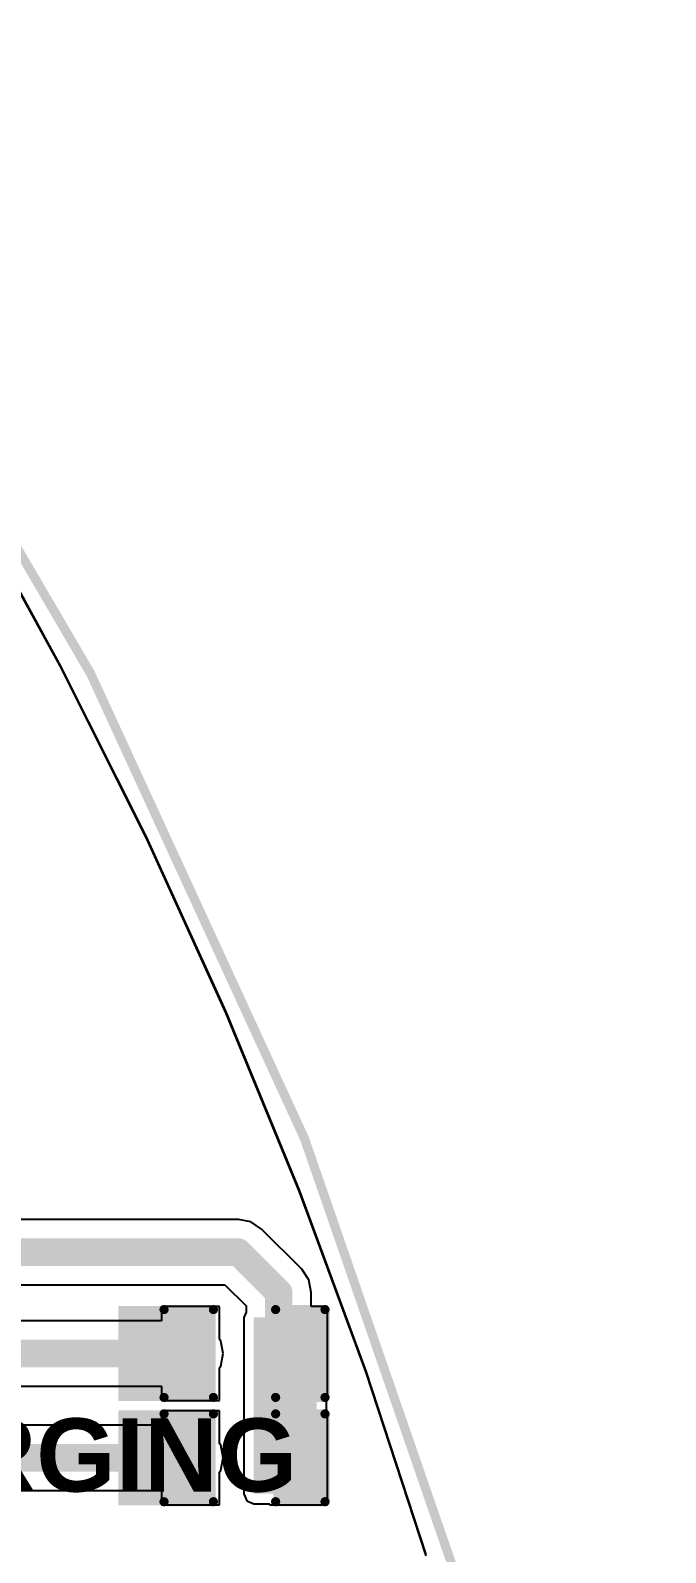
# Model space of a CAD drawing. Header units: inches. Extents: x -2.7 to 10.9, y -2.9 to 7.4.
# Drawn here: x 2.499 to 2.846, y 0.838 to 1.67 of the extents above; entities that cross this region are included whole.
import ezdxf

# ---------------------------------------------------------------- set-up
doc = ezdxf.new("R2010")
doc.units = ezdxf.units.IN
doc.header["$MEASUREMENT"] = 0
for name, color, linetype in [('Board Outline', 216, 'Continuous'), ('Bottom Layer', 5, 'Continuous'), ('Layer 2', 16, 'Continuous'), ('Layer 3', 76, 'Continuous'), ('Top Layer', 1, 'Continuous'), ('Top Overlay', 2, 'Continuous'), ('Top Paste', 8, 'Continuous'), ('Top Solder', 216, 'Continuous')]:
    doc.layers.add(name, color=color, linetype=linetype)
doc.styles.add('Arial_Bold', font='', dxfattribs={"height": 0.2})
doc.styles.get('Arial_Bold').set_extended_font_data('Arial', bold=True)

# ---------------------------------------------------------------- blocks, each defined once
blk = doc.blocks.new('LED_0603_238')
at = {"layer": 'Top Layer'}
for points in [[(-0.03937, 0.01968), (-0.01969, 0.01968), (-0.01969, -0.01969), (-0.03937, -0.01969)], [(0.01969, 0.01969), (0.03937, 0.01969), (0.03937, -0.01968), (0.01969, -0.01968)]]:
    blk.add_hatch(color=1, dxfattribs=at).paths.add_polyline_path(points)
at = {"layer": 'Top Overlay'}
blk.add_hatch(color=2, dxfattribs=at).paths.add_polyline_path([(0.044, -0.026), (0.069, -0.026), (0.069, 0.026), (0.044, 0.026)])
at = {"layer": 'Top Paste'}
for points in [[(-0.03937, 0.01968), (-0.01969, 0.01968), (-0.01969, -0.01969), (-0.03937, -0.01969)], [(0.01969, 0.01969), (0.03937, 0.01969), (0.03937, -0.01968), (0.01969, -0.01968)]]:
    blk.add_hatch(color=8, dxfattribs=at).paths.add_polyline_path(points)
at = {"layer": 'Top Solder'}
for points in [[(-0.04337, 0.02368), (-0.01569, 0.02368), (-0.01569, -0.02369), (-0.04337, -0.02369)], [(0.01569, 0.02369), (0.04337, 0.02369), (0.04337, -0.02368), (0.01569, -0.02368)]]:
    blk.add_hatch(color=216, dxfattribs=at).paths.add_polyline_path(points)
at = {"layer": 'Top Overlay'}
for points in [[(-0.044, 0.024, 0.005, 0.005, 0), (-0.044, -0.024, 0.005, 0.005, 0)], [(-0.017, 0.024, 0.005, 0.005, 0), (-0.044, 0.024, 0.005, 0.005, 0)], [(0.044, 0.024, 0.005, 0.005, 0), (0.017, 0.024, 0.005, 0.005, 0)], [(0.044, -0.024, 0.005, 0.005, 0), (0.044, 0.024, 0.005, 0.005, 0)], [(-0.017, -0.024, 0.005, 0.005, 0), (-0.044, -0.024, 0.005, 0.005, 0)], [(0.044, -0.024, 0.005, 0.005, 0), (0.017, -0.024, 0.005, 0.005, 0)]]:
    blk.add_lwpolyline(points, format="xyseb", dxfattribs=at)
for points in [[(-0.04525, 0.024, 0.0025, 0.0025, 1), (-0.04275, 0.024, 0.0025, 0.0025, 1)], [(-0.04525, 0.024, 0.0025, 0.0025, 1), (-0.04275, 0.024, 0.0025, 0.0025, 1)], [(-0.01825, 0.024, 0.0025, 0.0025, 1), (-0.01575, 0.024, 0.0025, 0.0025, 1)], [(0.01575, 0.024, 0.0025, 0.0025, 1), (0.01825, 0.024, 0.0025, 0.0025, 1)], [(0.04275, 0.024, 0.0025, 0.0025, 1), (0.04525, 0.024, 0.0025, 0.0025, 1)], [(0.04275, 0.024, 0.0025, 0.0025, 1), (0.04525, 0.024, 0.0025, 0.0025, 1)], [(-0.04525, -0.024, 0.0025, 0.0025, 1), (-0.04275, -0.024, 0.0025, 0.0025, 1)], [(-0.04525, -0.024, 0.0025, 0.0025, 1), (-0.04275, -0.024, 0.0025, 0.0025, 1)], [(-0.01825, -0.024, 0.0025, 0.0025, 1), (-0.01575, -0.024, 0.0025, 0.0025, 1)], [(0.01575, -0.024, 0.0025, 0.0025, 1), (0.01825, -0.024, 0.0025, 0.0025, 1)], [(0.04275, -0.024, 0.0025, 0.0025, 1), (0.04525, -0.024, 0.0025, 0.0025, 1)], [(0.04275, -0.024, 0.0025, 0.0025, 1), (0.04525, -0.024, 0.0025, 0.0025, 1)]]:
    blk.add_lwpolyline(points, format="xyseb", close=True, dxfattribs=at)
blk = doc.blocks.new('LED_0603_239')
at = {"layer": 'Top Layer'}
for points in [[(-0.03937, 0.01969), (-0.01969, 0.01969), (-0.01969, -0.01969), (-0.03937, -0.01969)], [(0.01969, 0.01969), (0.03937, 0.01969), (0.03937, -0.01969), (0.01969, -0.01969)]]:
    blk.add_hatch(color=1, dxfattribs=at).paths.add_polyline_path(points)
at = {"layer": 'Top Overlay'}
blk.add_hatch(color=2, dxfattribs=at).paths.add_polyline_path([(0.044, -0.026), (0.069, -0.026), (0.069, 0.026), (0.044, 0.026)])
at = {"layer": 'Top Paste'}
for points in [[(-0.03937, 0.01969), (-0.01969, 0.01969), (-0.01969, -0.01969), (-0.03937, -0.01969)], [(0.01969, 0.01969), (0.03937, 0.01969), (0.03937, -0.01969), (0.01969, -0.01969)]]:
    blk.add_hatch(color=8, dxfattribs=at).paths.add_polyline_path(points)
at = {"layer": 'Top Solder'}
for points in [[(-0.04337, 0.02369), (-0.01569, 0.02369), (-0.01569, -0.02369), (-0.04337, -0.02369)], [(0.01569, 0.02369), (0.04337, 0.02369), (0.04337, -0.02369), (0.01569, -0.02369)]]:
    blk.add_hatch(color=216, dxfattribs=at).paths.add_polyline_path(points)
at = {"layer": 'Top Overlay'}
for points in [[(-0.044, 0.024, 0.005, 0.005, 0), (-0.044, -0.024, 0.005, 0.005, 0)], [(-0.017, 0.024, 0.005, 0.005, 0), (-0.044, 0.024, 0.005, 0.005, 0)], [(0.044, 0.024, 0.005, 0.005, 0), (0.017, 0.024, 0.005, 0.005, 0)], [(0.044, 0.024, 0.005, 0.005, 0), (0.044, -0.024, 0.005, 0.005, 0)], [(-0.017, -0.024, 0.005, 0.005, 0), (-0.044, -0.024, 0.005, 0.005, 0)], [(0.044, -0.024, 0.005, 0.005, 0), (0.017, -0.024, 0.005, 0.005, 0)]]:
    blk.add_lwpolyline(points, format="xyseb", dxfattribs=at)
for points in [[(-0.04525, 0.024, 0.0025, 0.0025, 1), (-0.04275, 0.024, 0.0025, 0.0025, 1)], [(-0.04525, 0.024, 0.0025, 0.0025, 1), (-0.04275, 0.024, 0.0025, 0.0025, 1)], [(-0.01825, 0.024, 0.0025, 0.0025, 1), (-0.01575, 0.024, 0.0025, 0.0025, 1)], [(0.01575, 0.024, 0.0025, 0.0025, 1), (0.01825, 0.024, 0.0025, 0.0025, 1)], [(0.04275, 0.024, 0.0025, 0.0025, 1), (0.04525, 0.024, 0.0025, 0.0025, 1)], [(0.04275, 0.024, 0.0025, 0.0025, 1), (0.04525, 0.024, 0.0025, 0.0025, 1)], [(-0.04525, -0.024, 0.0025, 0.0025, 1), (-0.04275, -0.024, 0.0025, 0.0025, 1)], [(-0.04525, -0.024, 0.0025, 0.0025, 1), (-0.04275, -0.024, 0.0025, 0.0025, 1)], [(-0.01825, -0.024, 0.0025, 0.0025, 1), (-0.01575, -0.024, 0.0025, 0.0025, 1)], [(0.01575, -0.024, 0.0025, 0.0025, 1), (0.01825, -0.024, 0.0025, 0.0025, 1)], [(0.04275, -0.024, 0.0025, 0.0025, 1), (0.04525, -0.024, 0.0025, 0.0025, 1)], [(0.04275, -0.024, 0.0025, 0.0025, 1), (0.04525, -0.024, 0.0025, 0.0025, 1)]]:
    blk.add_lwpolyline(points, format="xyseb", close=True, dxfattribs=at)

msp = doc.modelspace()

# ---------------------------------------------------------------- hatches: boundary and pattern name
at = {"layer": 'Top Layer'}
msp.add_hatch(color=1, dxfattribs=at).paths.add_polyline_path([(2.62065, 0.87031), (2.655, 0.87031), (2.655, 0.96669), (2.62065, 0.96669)])

# ---------------------------------------------------------------- linework, layer by layer
at = {"layer": 'Board Outline'}
msp.add_lwpolyline([(-2.49969, 1.37795, 0.005, 0.005, -0.740599), (2.8433, 0.25075, 0.005, 0.005, 0)], format="xyseb", dxfattribs=at)
at = {"layer": 'Bottom Layer'}
for p, q in [((2.46389, 1.41514), (2.51458, 1.3228)), ((2.51458, 1.3228), (2.5618, 1.22865)), ((2.5618, 1.22865), (2.60548, 1.1328)), ((2.60548, 1.1328), (2.64556, 1.03539)), ((2.64556, 1.03539), (2.68199, 0.93656)), ((2.68199, 0.93656), (2.71472, 0.83644))]:
    msp.add_line(p, q, dxfattribs=at)
at = {"layer": 'Layer 2'}
for p, q in [((2.46389, 1.41514), (2.51458, 1.3228)), ((2.51458, 1.3228), (2.5618, 1.22865)), ((2.5618, 1.22865), (2.60548, 1.1328)), ((2.60548, 1.1328), (2.64556, 1.03539)), ((2.64556, 1.03539), (2.68199, 0.93656)), ((2.68199, 0.93656), (2.71472, 0.83644))]:
    msp.add_line(p, q, dxfattribs=at)
at = {"layer": 'Layer 3'}
for p, q in [((2.46354, 1.41635), (2.51431, 1.32393)), ((2.51431, 1.32393), (2.56161, 1.22968)), ((2.56161, 1.22968), (2.60537, 1.13373)), ((2.60537, 1.13373), (2.64552, 1.03622)), ((2.64552, 1.03622), (2.68201, 0.93729)), ((2.68201, 0.93729), (2.7148, 0.83706))]:
    msp.add_line(p, q, dxfattribs=at)
at = {"layer": 'Top Layer'}
for p, q in [((2.46389, 1.41514), (2.51458, 1.3228)), ((2.51458, 1.3228), (2.5618, 1.22865)), ((2.5618, 1.22865), (2.60548, 1.1328)), ((2.60548, 1.1328), (2.64556, 1.03539)), ((2.64556, 1.03539), (2.68199, 0.93656)), ((2.61227, 1.02025), (2.26672, 1.02025)), ((2.6191, 1.01889), (2.61227, 1.02025)), ((2.62488, 1.01503), (2.6191, 1.01889)), ((2.64689, 0.99302), (2.62488, 1.01503)), ((2.65076, 0.98723), (2.64689, 0.99302)), ((2.2392, 0.98457), (2.60488, 0.98457)), ((2.60488, 0.98457), (2.61644, 0.97301)), ((2.65212, 0.9804), (2.65076, 0.98723)), ((2.65212, 0.97269), (2.65212, 0.9804)), ((2.65212, 0.9804), (2.65212, 0.9804)), ((2.60194, 0.97269), (2.57026, 0.97269)), ((2.57026, 0.97269), (2.57026, 0.96484)), ((2.60194, 0.95479), (2.60194, 0.97269)), ((2.61644, 0.96958), (2.61524, 0.96669)), ((2.61524, 0.96669), (2.61524, 0.87031)), ((2.61644, 0.97301), (2.61644, 0.96958)), ((2.661, 0.97269), (2.65212, 0.97269)), ((2.661, 0.92131), (2.661, 0.97269)), ((2.57026, 0.96484), (2.25239, 0.96484)), ((2.60259, 0.95383), (2.60194, 0.95479)), ((2.60395, 0.947), (2.60259, 0.95383)), ((2.60194, 0.93921), (2.60259, 0.94017)), ((2.60259, 0.94017), (2.60395, 0.947)), ((2.60194, 0.92131), (2.60194, 0.93921)), ((2.68199, 0.93656), (2.71472, 0.83644)), ((2.24973, 0.92916), (2.57026, 0.92916)), ((2.57026, 0.92916), (2.57026, 0.92131)), ((2.57026, 0.92131), (2.60194, 0.92131)), ((2.60194, 0.91568), (2.57026, 0.91568)), ((2.57026, 0.91568), (2.57026, 0.90784)), ((2.60194, 0.89779), (2.60194, 0.91568)), ((2.66041, 0.91568), (2.66041, 0.92131)), ((2.66041, 0.92131), (2.661, 0.92131)), ((2.661, 0.91568), (2.66041, 0.91568)), ((2.661, 0.86432), (2.661, 0.91568)), ((2.57026, 0.90784), (2.26397, 0.90784)), ((2.60259, 0.89683), (2.60194, 0.89779)), ((2.60395, 0.89), (2.60259, 0.89683)), ((2.60194, 0.88221), (2.60259, 0.88317)), ((2.60194, 0.86431), (2.60194, 0.88221)), ((2.60259, 0.88317), (2.60395, 0.89)), ((2.25658, 0.87216), (2.57026, 0.87216)), ((2.57026, 0.87216), (2.57026, 0.86431)), ((2.61524, 0.87031), (2.61682, 0.86649)), ((2.61682, 0.86649), (2.62065, 0.8649)), ((2.57026, 0.86431), (2.60194, 0.86431)), ((2.62065, 0.8649), (2.62932, 0.8649)), ((2.62932, 0.8649), (2.62932, 0.86432)), ((2.62932, 0.86432), (2.661, 0.86432))]:
    msp.add_line(p, q, dxfattribs=at)
for points in [[(2.02533, 1.00241, 0.015, 0.015, 0), (2.61227, 1.00241, 0.015, 0.015, 0)], [(2.61227, 1.00241, 0.015, 0.015, 0), (2.63428, 0.9804, 0.015, 0.015, 0)], [(2.63428, 0.95055, 0.015, 0.015, 0), (2.63428, 0.9804, 0.015, 0.015, 0)], [(2.63428, 0.95055, 0.015, 0.015, 0), (2.63782, 0.947, 0.015, 0.015, 0)], [(2.245, 0.947, 0.015, 0.015, 0), (2.5861, 0.947, 0.015, 0.015, 0)], [(2.63782, 0.9185, 0.015, 0.015, 0), (2.63782, 0.947, 0.015, 0.015, 0)], [(2.25658, 0.89, 0.015, 0.015, 0), (2.5861, 0.89, 0.015, 0.015, 0)]]:
    msp.add_lwpolyline(points, format="xyseb", dxfattribs=at)
for points in [[(2.60852, 1.00241, 0.0075, 0.0075, 1), (2.61602, 1.00241, 0.0075, 0.0075, 1)], [(2.60852, 1.00241, 0.0075, 0.0075, 1), (2.61602, 1.00241, 0.0075, 0.0075, 1)], [(2.63053, 0.9804, 0.0075, 0.0075, 1), (2.63803, 0.9804, 0.0075, 0.0075, 1)], [(2.63053, 0.9804, 0.0075, 0.0075, 1), (2.63803, 0.9804, 0.0075, 0.0075, 1)], [(2.63053, 0.95055, 0.0075, 0.0075, 1), (2.63803, 0.95055, 0.0075, 0.0075, 1)], [(2.63053, 0.95055, 0.0075, 0.0075, 1), (2.63803, 0.95055, 0.0075, 0.0075, 1)], [(2.58235, 0.947, 0.0075, 0.0075, 1), (2.58985, 0.947, 0.0075, 0.0075, 1)], [(2.63407, 0.947, 0.0075, 0.0075, 1), (2.64157, 0.947, 0.0075, 0.0075, 1)], [(2.63407, 0.947, 0.0075, 0.0075, 1), (2.64157, 0.947, 0.0075, 0.0075, 1)], [(2.63407, 0.9185, 0.0075, 0.0075, 1), (2.64157, 0.9185, 0.0075, 0.0075, 1)], [(2.58235, 0.89, 0.0075, 0.0075, 1), (2.58985, 0.89, 0.0075, 0.0075, 1)]]:
    msp.add_lwpolyline(points, format="xyseb", close=True, dxfattribs=at)

# ---------------------------------------------------------------- block references
at = {"rotation": 180}
for name, p in [('LED_0603_239', (2.61563, 0.947)), ('LED_0603_238', (2.61563, 0.89))]:
    msp.add_blockref(name, p, dxfattribs=at)

# ---------------------------------------------------------------- texts
at = {"layer": 'Top Overlay', "style": 'Arial_Bold'}
msp.add_text('CHARGING', height=0.04, dxfattribs=at).set_placement((2.34036, 0.87154))

doc.saveas('drawing.dxf')
